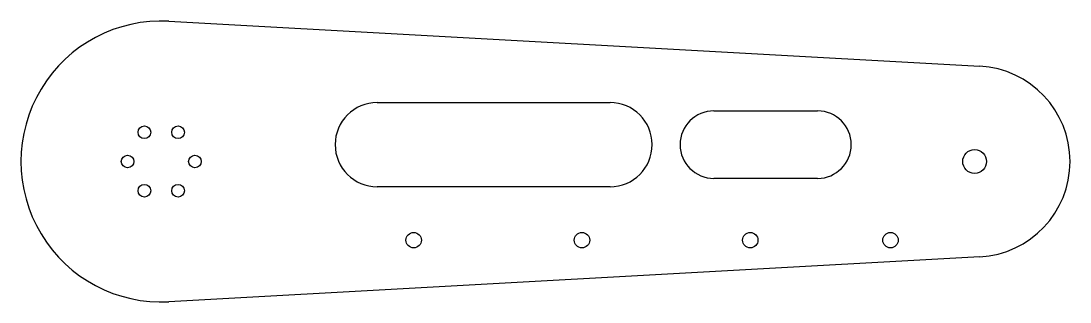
# Model space of a CAD drawing. Header units: millimetres. Extents: x 0 to 374, y 0 to 100.
import ezdxf

# ---------------------------------------------------------------- set-up
doc = ezdxf.new("R2010")
doc.units = ezdxf.units.MM

msp = doc.modelspace()

# ---------------------------------------------------------------- linework, layer by layer
at = {"layer": 'CUT'}
for p, q in [((52.7586, 99.9238), (341.8759, 83.9482)), ((127, 71), (210, 71)), ((247, 68), (284, 68)), ((284, 44), (247, 44)), ((210, 41), (127, 41)), ((341.8759, 16.0518), (52.7586, 0.0762))]:
    msp.add_line(p, q, dxfattribs=at)
for centre, radius in [((44, 60.3923), 2.25), ((56, 60.3923), 2.25), ((340, 50), 4.25), ((38, 50), 2.25), ((62, 50), 2.25), ((44, 39.6077), 2.25), ((56, 39.6077), 2.25), ((140, 22), 2.75), ((200, 22), 2.75), ((260, 22), 2.75), ((310, 22), 2.75)]:
    msp.add_circle(centre, radius, dxfattribs=at)
for centre, radius, start, end in [((50, 50), 50, 86.8372, 273.1628), ((340, 50), 34, 273.1628, 86.8372), ((127, 56), 15, 90, 270), ((210, 56), 15, 270, 90), ((247, 56), 12, 90, 270), ((284, 56), 12, 270, 90)]:
    msp.add_arc(centre, radius, start, end, dxfattribs=at)

doc.saveas('drawing.dxf')
